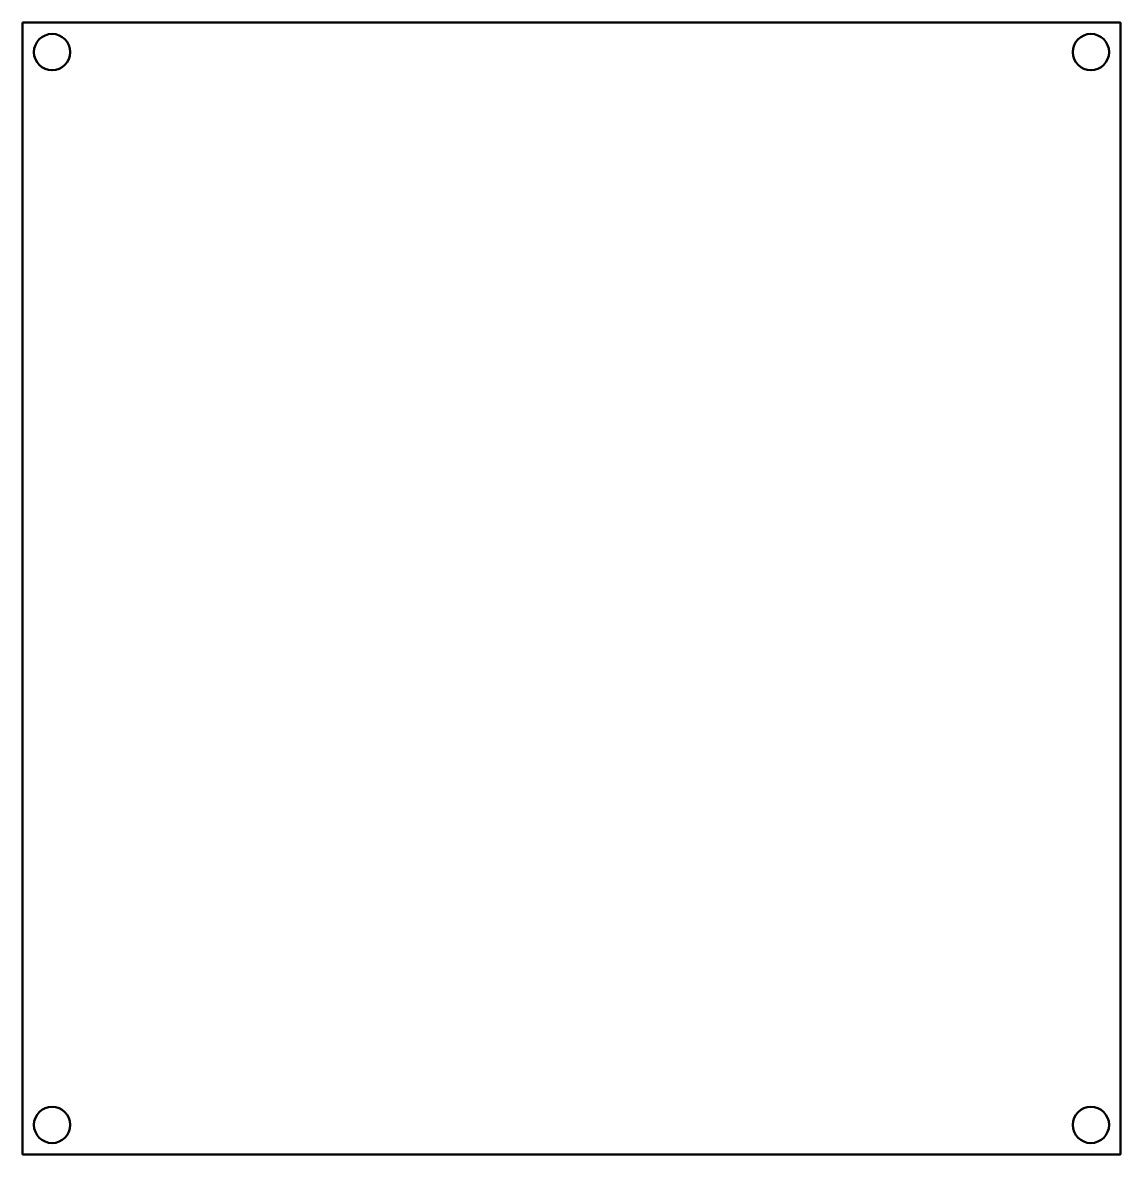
# Model space of a CAD drawing. Header units: millimetres. Extents: x 1.6 to 98.6, y 0 to 100.
import ezdxf

# ---------------------------------------------------------------- set-up
doc = ezdxf.new("R2010")
doc.units = ezdxf.units.MM
doc.layers.add('AM_0', color=7, linetype='Continuous', lineweight=50)

msp = doc.modelspace()

# ---------------------------------------------------------------- linework, layer by layer
at = {"layer": 'AM_0'}
msp.add_line((1.601, 100), (1.601, 97.4), dxfattribs=at)
msp.add_lwpolyline([(1.601, 100), (98.601, 100), (98.601, 0), (1.601, 0)], close=True, dxfattribs=at)
for centre in [(4.201, 97.4), (96.001, 97.4), (4.201, 2.6), (96.001, 2.6)]:
    msp.add_circle(centre, 1.6, dxfattribs=at)

doc.saveas('drawing.dxf')
